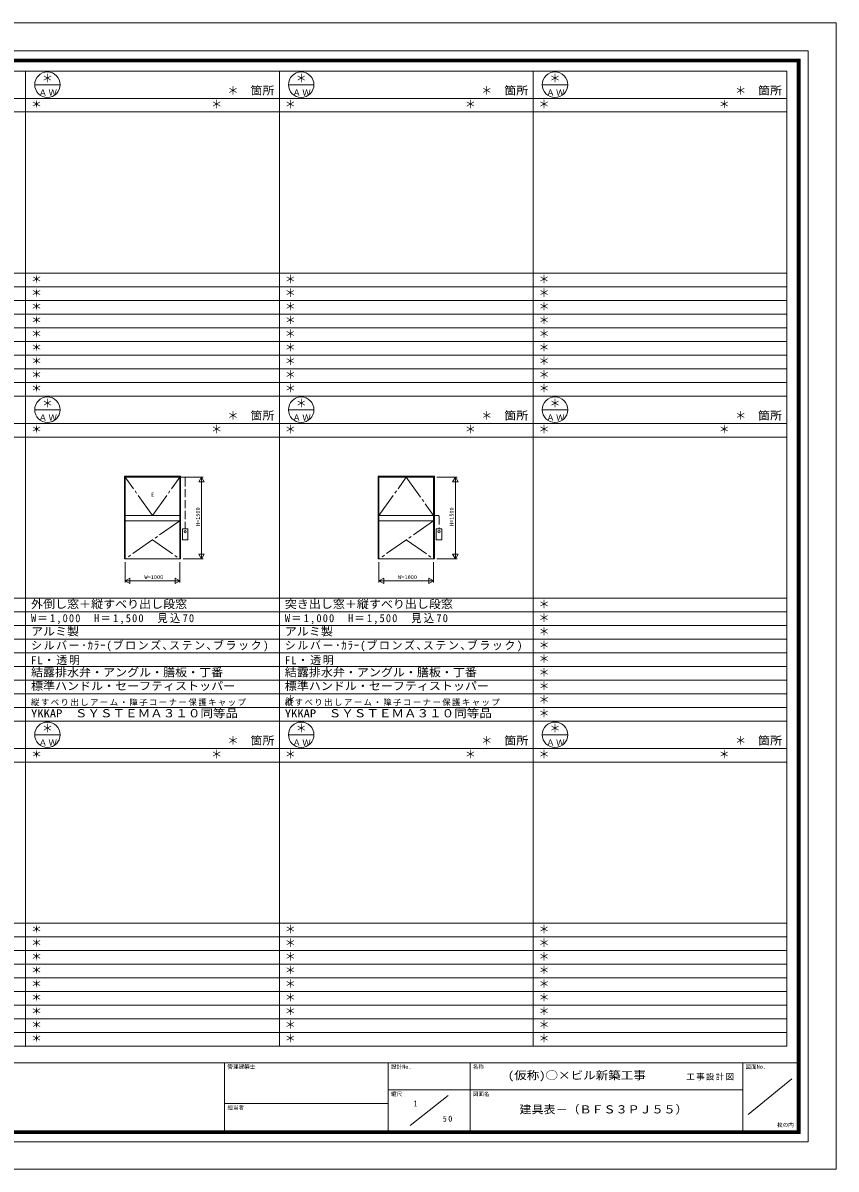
# Model space of a CAD drawing. Units: millimetres, scale not verified. Extents: x -14850 to 14850, y -10500 to 10500.
# Drawn here: x -49 to 14850, y -10500 to 10500 of the extents above; entities that cross this region are included whole.
import ezdxf
from ezdxf.enums import TextEntityAlignment as Align

# ---------------------------------------------------------------- set-up
doc = ezdxf.new("R2010")
doc.units = ezdxf.units.MM
doc.header["$LTSCALE"] = 50
doc.linetypes.add('CHAIN2', pattern=[12, 9, -1, 1, -1])
doc.linetypes.add('DASHED3', pattern=[4, 3, -1])
doc.layers.add('0-0_0', color=7, linetype='Continuous')
for name, color, linetype, lineweight in [('0-1_USER1', 7, 'Continuous', 9), ('0-2_YKK_ZWAK', 4, 'Continuous', 9), ('0-3_YKK_11', 3, 'Continuous', 9), ('0-4_YKK_12', 2, 'Continuous', 9)]:
    doc.layers.add(name, color=color, linetype=linetype, lineweight=lineweight)
doc.styles.add('ＭＳ ゴシック', font='')
doc.styles.get('ＭＳ ゴシック').set_extended_font_data('MS Gothic')

msp = doc.modelspace()

# ---------------------------------------------------------------- linework, layer by layer
at = {"layer": '0-1_USER1'}
for p, q in [((-14850, 10500), (14850, 10500)), ((14850, -10500), (14850, 10500)), ((-14340.23, 9987.41), (14340.79, 9987.41)), ((14340.79, -9999.25), (14340.79, 9987.41)), ((-14190.23, 9837.97), (14190.23, 9837.97)), ((-14177.82, 9825.57), (14177.82, 9825.57)), ((-14164.85, 9812.59), (14165.42, 9812.59)), ((-14152.44, 9799.62), (14152.45, 9799.62)), ((-14140.04, 9787.22), (14140.04, 9787.22)), ((14140.04, -9799.06), (14140.04, 9787.22)), ((14152.45, -9812.03), (14152.45, 9799.62)), ((14165.42, -9825), (14165.42, 9812.59)), ((14177.82, -9837.41), (14177.82, 9825.57)), ((14190.23, -9849.81), (14190.23, 9837.97)), ((-13949.96, 9617.94), (13950.04, 9617.94)), ((0.04, -8247.06), (0.04, 9617.94)), ((4650.04, -8247.06), (4650.04, 9617.94)), ((9300.04, -8247.06), (9300.04, 9617.94)), ((13950.04, -8247.06), (13950.04, 9617.94)), ((166.71, 9367.94), (633.37, 9367.94)), ((4816.7, 9367.94), (5283.37, 9367.94)), ((9466.7, 9367.94), (9933.37, 9367.94)), ((-13949.96, 9117.94), (13950.04, 9117.94)), ((-13949.96, 8867.94), (13950.04, 8867.94)), ((-13949.96, 5912.94), (13950.04, 5912.94)), ((-13949.96, 5662.94), (13950.04, 5662.94)), ((-13949.96, 5412.94), (13950.04, 5412.94)), ((-13949.96, 5162.94), (13950.04, 5162.94)), ((-13949.96, 4912.94), (13950.04, 4912.94)), ((-13949.96, 4662.94), (13950.04, 4662.94)), ((-9299.96, 4412.94), (13950.04, 4412.94)), ((-9299.96, 4162.94), (13950.04, 4162.94)), ((-13949.96, 3912.94), (13950.04, 3912.94)), ((-13949.96, 3662.94), (13950.04, 3662.94)), ((166.71, 3412.94), (633.37, 3412.94)), ((4816.7, 3412.94), (5283.37, 3412.94)), ((9466.7, 3412.94), (9933.37, 3412.94)), ((-13949.96, 3162.94), (13950.04, 3162.94)), ((-13949.96, 2912.94), (13950.04, 2912.94)), ((-13949.96, -42.06), (13950.04, -42.06)), ((-13949.96, -292.06), (13950.04, -292.06)), ((-13949.96, -542.06), (13950.04, -542.06)), ((-13949.96, -792.06), (13950.04, -792.06)), ((-13949.96, -1042.06), (13950.04, -1042.06)), ((-13949.96, -1292.06), (13950.04, -1292.06)), ((-9299.96, -1542.06), (13950.04, -1542.06)), ((-9299.96, -1792.06), (13950.04, -1792.06)), ((-13949.96, -2042.06), (13950.04, -2042.06)), ((-13949.96, -2292.06), (13950.04, -2292.06)), ((166.71, -2542.06), (633.37, -2542.06)), ((4816.7, -2542.06), (5283.37, -2542.06)), ((9466.7, -2542.06), (9933.37, -2542.06)), ((-13949.96, -2792.06), (13950.04, -2792.06)), ((-13949.96, -3042.06), (13950.04, -3042.06)), ((-13949.96, -5997.06), (13950.04, -5997.06)), ((-13949.96, -6247.06), (13950.04, -6247.06)), ((-13949.96, -6497.06), (13950.04, -6497.06)), ((-13949.96, -6747.06), (13950.04, -6747.06)), ((-13949.96, -6997.06), (13950.04, -6997.06)), ((-13949.96, -7247.06), (13950.04, -7247.06)), ((-9299.96, -7497.06), (13950.04, -7497.06)), ((-9299.96, -7747.06), (13950.04, -7747.06)), ((-13949.96, -7997.06), (13950.04, -7997.06)), ((-13949.96, -8247.06), (13950.04, -8247.06)), ((-14190.23, -8550.56), (14190.23, -8550.56)), ((3646.81, -8550.56), (3646.81, -9849.81)), ((6644.55, -8550.56), (6644.55, -9849.81)), ((8143.42, -8550.56), (8143.42, -9849.81)), ((13140.79, -8550.56), (13140.79, -9849.81)), ((14040.23, -8848.87), (13240.6, -9498.5)), ((6644.55, -9049.62), (13140.79, -9049.62)), ((7744.17, -9148.87), (7043.8, -9699.25)), ((6644.55, -9299.44), (3646.81, -9299.44)), ((14190.23, -9849.81), (-14190.23, -9849.81)), ((14177.82, -9837.41), (-14177.82, -9837.41)), ((14165.42, -9825), (-14164.85, -9825)), ((14152.45, -9812.03), (-14152.44, -9812.03)), ((14140.04, -9799.06), (-14140.04, -9799.06)), ((14340.79, -9999.25), (-14340.23, -9999.25)), ((-14850, -10500), (14850, -10500))]:
    msp.add_line(p, q, dxfattribs=at)
for centre in [(400.04, 9367.94), (5050.04, 9367.94), (9700.04, 9367.94), (400.04, 3412.94), (5050.04, 3412.94), (9700.04, 3412.94), (400.04, -2542.06), (5050.04, -2542.06), (9700.04, -2542.06)]:
    msp.add_circle(centre, 233.33, dxfattribs=at)
at = {"layer": '0-2_YKK_ZWAK'}
for p, q in [((2840.04, 2192.94), (1810.04, 2192.94)), ((1810.04, 2192.94), (1810.04, 677.94)), ((2825.04, 2177.94), (1825.04, 2177.94)), ((1825.04, 2177.94), (1825.04, 1477.94)), ((2825.04, 1477.94), (2825.04, 2177.94)), ((2840.04, 677.94), (2840.04, 2192.94)), ((7490.04, 2192.94), (6460.04, 2192.94)), ((6460.04, 2192.94), (6460.04, 677.94)), ((7475.04, 2177.94), (6475.04, 2177.94)), ((6475.04, 2177.94), (6475.04, 1477.94)), ((7475.04, 1477.94), (7475.04, 2177.94)), ((7490.04, 677.94), (7490.04, 2192.94)), ((1825.04, 1477.94), (1825.04, 1377.94)), ((2825.04, 1377.94), (2825.04, 1477.94)), ((6475.04, 1477.94), (6475.04, 1377.94)), ((7475.04, 1377.94), (7475.04, 1477.94)), ((1825.04, 1377.94), (1825.04, 677.94)), ((2825.04, 677.94), (2825.04, 1377.94)), ((6475.04, 1377.94), (6475.04, 677.94)), ((7475.04, 677.94), (7475.04, 1377.94)), ((1810.04, 677.94), (2840.04, 677.94)), ((1825.04, 677.94), (2825.04, 677.94)), ((6460.04, 677.94), (7490.04, 677.94)), ((6475.04, 677.94), (7475.04, 677.94))]:
    msp.add_line(p, q, dxfattribs=at)
at = {"layer": '0-2_YKK_ZWAK', "linetype": 'CHAIN2'}
for p, q in [((2325.04, 1477.94), (1825.04, 2177.94)), ((2325.04, 1477.94), (2825.04, 2177.94)), ((6475.04, 1477.94), (6975.04, 2177.94)), ((6975.04, 2177.94), (7475.04, 1477.94)), ((2825.04, 1377.94), (1825.04, 677.94)), ((7475.04, 1377.94), (6475.04, 677.94)), ((2325.04, 1027.94), (2825.04, 677.94)), ((6975.04, 1027.94), (7475.04, 677.94))]:
    msp.add_line(p, q, dxfattribs=at)
at = {"layer": '0-2_YKK_ZWAK'}
for points in [[(1825.04, 1477.94), (2825.04, 1477.94), (1825.04, 1477.94)], [(6475.04, 1477.94), (7475.04, 1477.94), (6475.04, 1477.94)], [(1825.04, 1377.94), (2825.04, 1377.94), (1825.04, 1377.94)], [(6475.04, 1377.94), (7475.04, 1377.94), (6475.04, 1377.94)]]:
    msp.add_lwpolyline(points, dxfattribs=at)
at = {"layer": '0-3_YKK_11', "linetype": 'DASHED3'}
for p, q in [((2825.04, 2177.94), (2905.04, 2177.94)), ((2925.04, 2157.94), (2925.04, 1227.94)), ((7475.04, 1477.94), (7555.04, 1477.94)), ((7575.04, 1457.94), (7575.04, 1227.94))]:
    msp.add_line(p, q, dxfattribs=at)
at = {"layer": '0-3_YKK_11'}
for p, q in [((2975.04, 1027.94), (2975.04, 1227.94)), ((2975.04, 1027.94), (2975.04, 1227.94)), ((7625.04, 1027.94), (7625.04, 1227.94)), ((7625.04, 1027.94), (7625.04, 1227.94)), ((2875.04, 1027.94), (2975.04, 1027.94)), ((2875.04, 1027.94), (2975.04, 1027.94)), ((7525.04, 1027.94), (7625.04, 1027.94)), ((7525.04, 1027.94), (7625.04, 1027.94))]:
    msp.add_line(p, q, dxfattribs=at)
for points in [[(2975.04, 1227.94), (2875.04, 1227.94), (2875.04, 1027.94)], [(2975.04, 1227.94), (2875.04, 1227.94), (2875.04, 1027.94)], [(7625.04, 1227.94), (7525.04, 1227.94), (7525.04, 1027.94)], [(7625.04, 1227.94), (7525.04, 1227.94), (7525.04, 1027.94)]]:
    msp.add_lwpolyline(points, dxfattribs=at)
for centre in [(2925.04, 1177.94), (2925.04, 1177.94), (7575.04, 1177.94), (7575.04, 1177.94)]:
    msp.add_circle(centre, 20, dxfattribs=at)
at = {"layer": '0-3_YKK_11', "linetype": 'DASHED3'}
for centre in [(2905.04, 2157.94), (7555.04, 1457.94)]:
    msp.add_arc(centre, 20, 0, 90, dxfattribs=at)
at = {"layer": '0-4_YKK_12'}
for p, q in [((2885.04, 2177.94), (3255.04, 2177.94)), ((3225.04, 2177.94), (3225.04, 2077.94)), ((3275.04, 2091.33), (3225.04, 2177.94)), ((3225.04, 678.94), (3225.04, 2176.94)), ((7535.04, 2177.94), (7905.04, 2177.94)), ((7875.04, 2177.94), (7825.04, 2091.33)), ((7875.04, 678.94), (7875.04, 2176.94)), ((7825.04, 2091.33), (7925.04, 2091.33)), ((2885.04, 677.94), (3255.04, 677.94)), ((3175.04, 764.54), (3225.04, 677.94)), ((3275.04, 764.54), (3175.04, 764.54)), ((3225.04, 677.94), (3225.04, 777.94)), ((3225.04, 677.94), (3275.04, 764.54)), ((7535.04, 677.94), (7905.04, 677.94)), ((7825.04, 764.54), (7875.04, 677.94)), ((7925.04, 764.54), (7825.04, 764.54)), ((7875.04, 677.94), (7875.04, 777.94)), ((7875.04, 677.94), (7925.04, 764.54)), ((1825.04, 617.94), (1825.04, 247.94)), ((2825.04, 617.94), (2825.04, 247.94)), ((6475.04, 617.94), (6475.04, 247.94)), ((7475.04, 617.94), (7475.04, 247.94)), ((1911.64, 327.94), (1825.04, 277.94)), ((1825.04, 277.94), (1925.04, 277.94)), ((1825.04, 277.94), (1911.64, 227.94)), ((1826.04, 277.94), (2824.04, 277.94)), ((1911.64, 227.94), (1911.64, 327.94)), ((2825.04, 277.94), (2725.04, 277.94)), ((6475.04, 277.94), (6561.64, 227.94)), ((6476.04, 277.94), (7474.04, 277.94)), ((6561.64, 227.94), (6561.64, 327.94)), ((7475.04, 277.94), (7375.04, 277.94)), ((7388.44, 327.94), (7388.44, 227.94))]:
    msp.add_line(p, q, dxfattribs=at)
for points in [[(3225.04, 2177.94), (3175.04, 2091.33), (3275.04, 2091.33)], [(7925.04, 2091.33), (7875.04, 2177.94), (7875.04, 2077.94)], [(6561.64, 327.94), (6475.04, 277.94), (6575.04, 277.94)], [(7388.44, 227.94), (7475.04, 277.94), (7388.44, 327.94)]]:
    msp.add_lwpolyline(points, dxfattribs=at)
msp.add_lwpolyline([(2825.04, 277.94), (2738.44, 327.94), (2738.44, 227.94)], close=True, dxfattribs=at)

# ---------------------------------------------------------------- texts
at = {"layer": '0-0_0', "style": 'ＭＳ ゴシック'}
for p in [(300.04, 9367.94), (4950.04, 9367.94), (9600.04, 9367.94), (3700.04, 9142.94), (8350.04, 9142.94), (13000.04, 9142.94), (100.04, 8892.94), (3400.04, 8892.94), (4750.04, 8892.94), (8050.04, 8892.94), (9400.04, 8892.94), (12700.04, 8892.94), (100.04, 5687.94), (4750.04, 5687.94), (9400.04, 5687.94), (100.04, 5437.94), (4750.04, 5437.94), (9400.04, 5437.94), (100.04, 5187.94), (4750.04, 5187.94), (9400.04, 5187.94), (100.04, 4937.94), (4750.04, 4937.94), (9400.04, 4937.94), (100.04, 4687.94), (4750.04, 4687.94), (9400.04, 4687.94), (100.04, 4437.94), (4750.04, 4437.94), (9400.04, 4437.94), (100.04, 4187.94), (4750.04, 4187.94), (9400.04, 4187.94), (100.04, 3937.94), (4750.04, 3937.94), (9400.04, 3937.94), (100.04, 3687.94), (4750.04, 3687.94), (9400.04, 3687.94), (300.04, 3412.94), (4950.04, 3412.94), (9600.04, 3412.94), (3700.04, 3187.94), (8350.04, 3187.94), (13000.04, 3187.94), (100.04, 2937.94), (3400.04, 2937.94), (4750.04, 2937.94), (8050.04, 2937.94), (9400.04, 2937.94), (12700.04, 2937.94), (9400.04, -267.06), (9400.04, -517.06), (9400.04, -767.06), (9400.04, -1017.06), (9400.04, -1267.06), (9400.04, -1517.06), (9400.04, -1767.06), (4750.04, -2017.06), (9400.04, -2017.06), (9400.04, -2267.06), (300.04, -2542.06), (4950.04, -2542.06), (9600.04, -2542.06), (3700.04, -2767.06), (8350.04, -2767.06), (13000.04, -2767.06), (100.04, -3017.06), (3400.04, -3017.06), (4750.04, -3017.06), (8050.04, -3017.06), (9400.04, -3017.06), (12700.04, -3017.06), (100.04, -6222.06), (4750.04, -6222.06), (9400.04, -6222.06), (100.04, -6472.06), (4750.04, -6472.06), (9400.04, -6472.06), (100.04, -6722.06), (4750.04, -6722.06), (9400.04, -6722.06), (100.04, -6972.06), (4750.04, -6972.06), (9400.04, -6972.06), (100.04, -7222.06), (4750.04, -7222.06), (9400.04, -7222.06), (100.04, -7472.06), (4750.04, -7472.06), (9400.04, -7472.06), (100.04, -7722.06), (4750.04, -7722.06), (9400.04, -7722.06), (100.04, -7972.06), (4750.04, -7972.06), (9400.04, -7972.06), (100.04, -8222.06), (4750.04, -8222.06), (9400.04, -8222.06)]:
    msp.add_text('＊', height=146.6, dxfattribs=at).set_placement(p, align=Align.BOTTOM_LEFT)
for s, width, p in [('外倒し窓＋縦すべり出し段窓', 1.1, (100.04, -267.06)), ('突き出し窓＋縦すべり出し段窓', 1.1, (4750.04, -267.06)), ('アルミ製', 1.1, (100.04, -767.06)), ('アルミ製', 1.1, (4750.04, -767.06)), ('結露排水弁・アングル・膳板・丁番', 1.1, (100.04, -1517.06)), ('結露排水弁・アングル・膳板・丁番', 1.1, (4750.04, -1517.06)), ('標準ハンドル・セーフティストッパー', 1.1, (100.04, -1767.06)), ('標準ハンドル・セーフティストッパー', 1.1, (4750.04, -1767.06)), ('YKKAP\u3000ＳＹＳＴＥＭＡ３１０同等品', 1.15, (100.04, -2267.06)), ('YKKAP\u3000ＳＹＳＴＥＭＡ３１０同等品', 1.15, (4750.04, -2267.06))]:
    msp.add_text(s, height=146.6, dxfattribs=dict(at, width=width)).set_placement(p, align=Align.BOTTOM_LEFT)
at = {"layer": '0-0_0', "attachment_point": 7, "style": 'ＭＳ ゴシック'}
for s, insert, char_height in [('\\T1.22;\\W0.95;W＝1,000\u3000H＝1,500\\~\\~見込70', (100.04, -517.06), 146.6), ('\\T1.22;\\W0.95;W＝1,000\u3000H＝1,500\\~\\~見込70', (4750.04, -517.06), 146.6), ('\\T1.15;シルバー･ｶﾗｰ(ブロンズ､ステン､ブラック)', (100.04, -1017.06), 146.6), ('\\T1.15;シルバー･ｶﾗｰ(ブロンズ､ステン､ブラック)', (4750.04, -1017.06), 146.6), ('\\T1.16;FL・透明', (100.04, -1267.06), 146.6), ('\\T1.16;FL・透明', (4750.04, -1267.06), 146.6), ('\\T1.17;縦すべり出しアーム・障子コーナー保護キャップ', (100.04, -2017.06), 110), ('\\T1.17;縦すべり出しアーム・障子コーナー保護キャップ', (4750.04, -2017.06), 110)]:
    msp.add_mtext(s, dxfattribs=dict(at, insert=insert, char_height=char_height))
at = {"layer": '0-1_USER1', "style": 'ＭＳ ゴシック'}
for s, width, p in [('箇所', 1.1, (4120.04, 9142.94)), ('箇所', 1.1, (8770.04, 9142.94)), ('箇所', 1.1, (13420.04, 9142.94)), ('箇所', 1.1, (4120.04, 3187.94)), ('箇所', 1.1, (8770.04, 3187.94)), ('箇所', 1.1, (13420.04, 3187.94)), ('箇所', 1.1, (4120.04, -2767.06)), ('箇所', 1.1, (8770.04, -2767.06)), ('箇所', 1.1, (13420.04, -2767.06)), ('(仮称)○×ビル新築工事', 1.15, (8836.76, -8899.62)), ('建具表－（ＢＦＳ３ＰＪ５５）', 1.1, (9050.09, -9524.62))]:
    msp.add_text(s, height=146.6, dxfattribs=dict(at, width=width)).set_placement(p, align=Align.BOTTOM_LEFT)
at = {"layer": '0-1_USER1', "color": 4, "style": 'ＭＳ ゴシック'}
for s, p in [('管理建築士', (3696.81, -8683.68)), ('設計No.', (6694.55, -8683.68)), ('名称', (8193.42, -8683.68)), ('図面No.', (13190.79, -8683.68)), ('縮尺', (6694.55, -9182.74)), ('図面名', (8193.42, -9182.74)), ('担当者', (3696.81, -9432.56)), ('枚の内', (13767.38, -9748.88))]:
    msp.add_text(s, height=73.31, dxfattribs=at).set_placement(p, align=Align.BOTTOM_LEFT)
at = {"layer": '0-1_USER1', "style": 'ＭＳ ゴシック'}
msp.add_text('1', height=110, dxfattribs=at).set_placement((7106.95, -9386.28), align=Align.BOTTOM_LEFT)
at = {"layer": '0-1_USER1', "char_height": 110, "attachment_point": 7, "style": 'ＭＳ ゴシック'}
for s, insert in [('\\T1.17;ＡＷ', (240.04, 9167.94)), ('\\T1.17;ＡＷ', (4890.04, 9167.94)), ('\\T1.17;ＡＷ', (9540.04, 9167.94)), ('\\T1.17;ＡＷ', (240.04, 3212.94)), ('\\T1.17;ＡＷ', (4890.04, 3212.94)), ('\\T1.17;ＡＷ', (9540.04, 3212.94)), ('\\T1.17;ＡＷ', (240.04, -2742.06)), ('\\T1.17;ＡＷ', (4890.04, -2742.06)), ('\\T1.17;ＡＷ', (9540.04, -2742.06)), ('\\T1.17;工事設計図', (12105.87, -8875.43)), ('\\T1.36;\\W0.9;50', (7643.84, -9633.46))]:
    msp.add_mtext(s, dxfattribs=dict(at, insert=insert))
at = {"layer": '0-2_YKK_ZWAK', "style": 'ＭＳ ゴシック'}
msp.add_text('E', height=73.31, dxfattribs=at).set_placement((2301.04, 1797.94), align=Align.BOTTOM_LEFT)
at = {"layer": '0-4_YKK_12', "color": 4, "style": 'ＭＳ ゴシック'}
for p in [(3215.04, 1280.51), (7865.04, 1280.51)]:
    msp.add_text('H=1500', height=73.31, rotation=90, dxfattribs=at).set_placement(p, align=Align.BOTTOM_LEFT)
for p in [(2177.61, 287.94), (6827.61, 287.94)]:
    msp.add_text('W=1000', height=73.31, dxfattribs=at).set_placement(p, align=Align.BOTTOM_LEFT)

doc.saveas('drawing.dxf')
